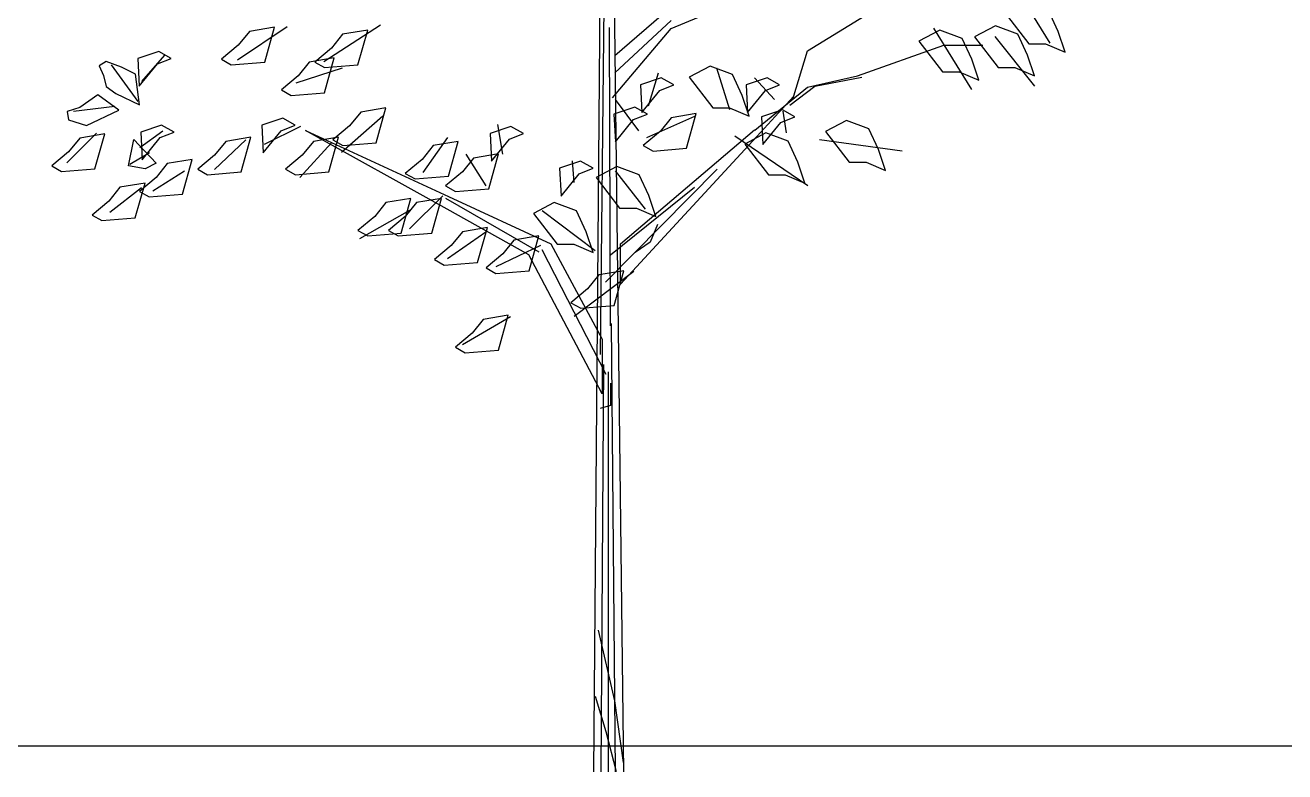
# Model space of a CAD drawing. Extents: x 185064 to 343242, y -369192 to -264966.
# Drawn here: x 271790 to 275743, y -352101 to -349756 of the extents above; entities that cross this region are included whole.
import ezdxf

# ---------------------------------------------------------------- set-up
doc = ezdxf.new("R2010")
doc.units = 0
doc.linetypes.add('HIDDEN2', pattern=[0.1875, 0.125, -0.0625])

# ---------------------------------------------------------------- blocks, each defined once
blk = doc.blocks.new('aqwerear')
at = {"color": 8, "extrusion": (0, 0, -1)}
for p, q in [((472776.65, 207999), (472783.08, 208804.88)), ((472789.57, 208775.07), (472798.84, 207999)), ((472834.38, 208554.63), (472888.5, 208577.5)), ((472781.73, 208311.09), (472784.47, 208571.73)), ((472792.39, 208534.63), (472832.33, 208569.19)), ((472936.31, 208537.97), (472990.43, 208571.25)), ((473101.29, 208569.84), (473117.43, 208543.73)), ((472792.33, 208521.69), (472834.52, 208560.79)), ((472547.58, 208555.94), (472510.44, 208531.14)), ((472617.12, 208557.11), (472574.86, 208529.83)), ((472788.08, 208555.45), (472788.74, 208332.5)), ((472790.47, 208502.91), (472834.38, 208554.63)), ((473059.16, 208509.1), (473030.69, 208554.89)), ((472973.77, 208519.27), (473038.25, 208542.15)), ((473038.25, 208542.15), (473067.37, 208542.15)), ((473106.27, 208511.59), (473076.48, 208548.72)), ((472455.85, 208534.81), (472438.54, 208515)), ((472925.33, 208501.92), (472936.31, 208537.97)), ((472436.04, 208500.18), (472416.23, 208527.46)), ((472588.51, 208524.97), (472553.88, 208513.81)), ((472824.82, 208521.43), (472817.35, 208496.64)), ((472868.25, 208525.24), (472878.09, 208494.13)), ((472896.72, 208517.75), (472911.69, 208501.62)), ((472936.31, 208510.93), (472973.77, 208519.27)), ((472896.84, 208478.63), (472936.31, 208510.93)), ((472925.9, 208503.78), (472898.46, 208474.04)), ((472418.73, 208496.37), (472387.76, 208492.7)), ((472792.55, 208501.62), (472810, 208478.13)), ((472917.85, 208492.96), (472920.34, 208476.82)), ((472619.08, 208489.29), (472587.99, 208461.99)), ((472816.16, 208473.15), (472852.12, 208489.29)), ((472405.08, 208476.56), (472382.78, 208454.25)), ((472454.68, 208477.86), (472437.36, 208465.4)), ((472557.55, 208481.54), (472530.26, 208467.89)), ((472666.93, 208419.6), (472561.17, 208478.54)), ((472561.17, 208478.54), (472668, 208429.11)), ((472704.64, 208482.99), (472708.3, 208460.67)), ((472796.53, 208393.7), (472896.72, 208478.96)), ((472898.46, 208474.04), (472796.53, 208363.61)), ((472936.48, 208437.2), (472881.9, 208474.32)), ((472428.84, 208452), (472433.02, 208471.77)), ((472433.02, 208471.77), (472449.64, 208454.08)), ((472516.61, 208471.57), (472493.12, 208449.26)), ((472580.64, 208469.34), (472557.02, 208443.36)), ((472667.37, 208473.15), (472648.73, 208447.04)), ((472945.15, 208471.83), (473007.07, 208463.18)), ((472444.71, 208461.73), (472429.88, 208453.07)), ((472681.02, 208460.67), (472695.84, 208437.2)), ((472760.4, 208455.69), (472761.58, 208439.69)), ((472441.34, 208449.9), (472428.84, 208452)), ((472449.64, 208454.08), (472441.34, 208449.9)), ((472470.82, 208448.08), (472447.2, 208433.13)), ((472785.47, 208365), (472868.76, 208449.48)), ((472792.55, 208448.34), (472814.98, 208419.74)), ((472438.54, 208435.62), (472414.92, 208417.12)), ((472663.7, 208429.72), (472638.89, 208404.91)), ((472735.74, 208387.44), (472666.02, 208427.56)), ((472668, 208429.11), (472744.55, 208393.7)), ((472851.85, 208435.75), (472789, 208385.36)), ((472638.89, 208418.56), (472601.64, 208397.44)), ((472728.1, 208385.51), (472666.93, 208419.6)), ((472738.09, 208418.56), (472777.71, 208388.77)), ((472824.17, 208408.07), (472818.66, 208394.94)), ((472695.84, 208402.42), (472667.37, 208382.61)), ((472736.78, 208392.58), (472703.32, 208376.44)), ((472737.7, 208389.39), (472785.48, 208296.42)), ((472744.55, 208393.7), (472782.85, 208322.56)), ((472796.53, 208363.61), (472796.53, 208393.7)), ((472818.66, 208394.94), (472807.63, 208387.2)), ((472782.85, 208281.52), (472728.1, 208385.51)), ((472806.42, 208373.12), (472761.81, 208339.53)), ((472714.48, 208339.18), (472678.53, 208318.19)), ((472789.46, 208334.14), (472792.6, 207999)), ((472782.85, 208322.56), (472782.85, 208281.52)), ((472783.91, 208303.6), (472781.9, 207999)), ((472787.61, 207999), (472787.61, 208298.05)), ((472789, 208289.46), (472789, 208272.92)), ((472789, 208272.92), (472781.27, 208270.68))]:
    blk.add_line(p, q, dxfattribs=at)
at = {"color": 8}
for p, q in [((473123.55, 208552.54), (473116.29, 208568.13)), ((473084.03, 208566.08), (473101.72, 208543.19)), ((472519.24, 208552.54), (472510.95, 208542.15)), ((472537.99, 208555.66), (472519.24, 208552.54)), ((472530.69, 208529.64), (472537.99, 208555.66)), ((472588.92, 208550.45), (472580.63, 208540.06)), ((472607.67, 208553.56), (472588.92, 208550.45)), ((472600.37, 208527.56), (472607.67, 208553.56)), ((473035.13, 208553.6), (473019.53, 208545.27)), ((473051.78, 208547.33), (473035.13, 208553.6)), ((473076.74, 208556.72), (473061.14, 208548.39)), ((473093.39, 208550.45), (473076.74, 208556.72)), ((473100.66, 208534.86), (473093.39, 208550.45)), ((473128.76, 208536.94), (473123.55, 208552.54)), ((472510.95, 208542.15), (472498.44, 208531.74)), ((472580.63, 208540.06), (472568.12, 208529.64)), ((473019.53, 208545.27), (473037.21, 208522.37)), ((473059.05, 208531.74), (473051.78, 208547.33)), ((473061.14, 208548.39), (473078.82, 208525.5)), ((473101.72, 208543.19), (473114.19, 208543.19)), ((473114.19, 208543.19), (473128.76, 208536.94)), ((472451.56, 208537.58), (472435.93, 208532.41)), ((472435.93, 208532.41), (472436.99, 208511.6)), ((472450.49, 208528.22), (472460.91, 208532.41)), ((472460.91, 208532.41), (472451.56, 208537.58)), ((472498.44, 208531.74), (472505.75, 208527.59)), ((472582.71, 208532.76), (472563.98, 208529.64)), ((472575.42, 208506.75), (472582.71, 208532.76)), ((473064.25, 208516.14), (473059.05, 208531.74)), ((473105.86, 208519.27), (473100.66, 208534.86)), ((472412.22, 208530), (472407, 208526.88)), ((472407, 208526.88), (472410.12, 208519.61)), ((472423.66, 208525.86), (472412.22, 208530)), ((472434.04, 208520.64), (472423.66, 208525.86)), ((472436.99, 208511.6), (472450.49, 208528.22)), ((472505.75, 208527.59), (472530.69, 208529.64)), ((472563.98, 208529.64), (472555.67, 208519.27)), ((472568.12, 208529.64), (472575.42, 208525.5)), ((472575.42, 208525.5), (472600.37, 208527.56)), ((472863.52, 208526.56), (472847.93, 208518.23)), ((472880.18, 208520.29), (472863.52, 208526.56)), ((473037.21, 208522.37), (473049.69, 208522.37)), ((473049.69, 208522.37), (473064.25, 208516.14)), ((473078.82, 208525.5), (473091.29, 208525.5)), ((473091.29, 208525.5), (473105.86, 208519.27)), ((472410.12, 208519.61), (472412.22, 208511.29)), ((472437.16, 208497.74), (472434.04, 208520.64)), ((472555.67, 208519.27), (472543.16, 208508.84)), ((472827.01, 208517.81), (472811.38, 208512.63)), ((472811.38, 208512.63), (472812.44, 208491.83)), ((472825.95, 208508.45), (472836.38, 208512.63)), ((472836.38, 208512.63), (472827.01, 208517.81)), ((472847.93, 208518.23), (472865.61, 208495.33)), ((472887.44, 208504.7), (472880.18, 208520.29)), ((472906.09, 208517.81), (472890.46, 208512.63)), ((472890.46, 208512.63), (472891.52, 208491.83)), ((472905.02, 208508.45), (472915.44, 208512.63)), ((472915.44, 208512.63), (472906.09, 208517.81)), ((472941.74, 208511.46), (472923.1, 208497.16)), ((472976.9, 208518.02), (472941.74, 208511.46)), ((472405.97, 208505.05), (472392.44, 208495.69)), ((472421.57, 208493.6), (472405.97, 208505.05)), ((472412.22, 208511.29), (472419.47, 208506.07)), ((472419.47, 208506.07), (472437.16, 208497.74)), ((472543.16, 208508.84), (472550.47, 208504.7)), ((472550.47, 208504.7), (472575.42, 208506.75)), ((472812.44, 208491.83), (472825.95, 208508.45)), ((472892.65, 208489.1), (472887.44, 208504.7)), ((472891.52, 208491.83), (472905.02, 208508.45)), ((472392.44, 208495.69), (472383.08, 208492.57)), ((472397.65, 208482.15), (472421.57, 208493.6)), ((472621.2, 208495.33), (472602.45, 208492.22)), ((472613.9, 208469.33), (472621.2, 208495.33)), ((472807.27, 208495.97), (472791.64, 208490.8)), ((472816.64, 208490.8), (472807.27, 208495.97)), ((472865.61, 208495.33), (472878.08, 208495.33)), ((472878.08, 208495.33), (472892.65, 208489.1)), ((472917.49, 208493.89), (472901.86, 208488.71)), ((472926.85, 208488.71), (472917.49, 208493.89)), ((472383.08, 208492.57), (472384.14, 208486.33)), ((472384.14, 208486.33), (472397.65, 208482.15)), ((472544.12, 208487.65), (472528.49, 208482.48)), ((472553.48, 208482.48), (472544.12, 208487.65)), ((472602.45, 208492.22), (472594.16, 208481.84)), ((472791.64, 208490.8), (472792.7, 208470)), ((472792.7, 208470), (472806.21, 208486.62)), ((472806.21, 208486.62), (472816.64, 208490.8)), ((472834.38, 208488.04), (472826.09, 208477.65)), ((472853.13, 208491.15), (472834.38, 208488.04)), ((472845.83, 208465.15), (472853.13, 208491.15)), ((472901.86, 208488.71), (472902.93, 208467.91)), ((472902.93, 208467.91), (472916.43, 208484.53)), ((472916.43, 208484.53), (472926.85, 208488.71)), ((472965.45, 208486.02), (472949.85, 208477.69)), ((472982.1, 208479.74), (472965.45, 208486.02)), ((472411.18, 208475.92), (472392.44, 208472.8)), ((472403.88, 208449.9), (472411.18, 208475.92)), ((472453.64, 208482.48), (472438.01, 208477.29)), ((472438.01, 208477.29), (472439.07, 208456.49)), ((472452.58, 208473.11), (472463, 208477.29)), ((472463, 208477.29), (472453.64, 208482.48)), ((472528.49, 208482.48), (472529.56, 208461.66)), ((472529.56, 208461.66), (472543.06, 208478.29)), ((472543.06, 208478.29), (472553.48, 208482.48)), ((472594.16, 208481.84), (472581.65, 208471.41)), ((472714.7, 208481.4), (472699.07, 208476.23)), ((472699.07, 208476.23), (472700.14, 208455.43)), ((472713.64, 208472.05), (472724.06, 208476.23)), ((472724.06, 208476.23), (472714.7, 208481.4)), ((472826.09, 208477.65), (472813.58, 208467.23)), ((472905.12, 208476.66), (472889.53, 208468.34)), ((472921.79, 208470.39), (472905.12, 208476.66)), ((472949.85, 208477.69), (472967.53, 208454.79)), ((472989.37, 208464.14), (472982.1, 208479.74)), ((472392.44, 208472.8), (472384.14, 208462.41)), ((472439.07, 208456.49), (472452.58, 208473.11)), ((472501.56, 208470.35), (472493.26, 208459.96)), ((472520.3, 208473.47), (472501.56, 208470.35)), ((472513, 208447.46), (472520.3, 208473.47)), ((472567.08, 208470.35), (472558.79, 208459.96)), ((472585.83, 208473.47), (472567.08, 208470.35)), ((472578.53, 208447.46), (472585.83, 208473.47)), ((472581.65, 208471.41), (472588.96, 208467.27)), ((472588.96, 208467.27), (472613.9, 208469.33)), ((472656.54, 208467.23), (472648.25, 208456.85)), ((472675.29, 208470.35), (472656.54, 208467.23)), ((472667.99, 208444.33), (472675.29, 208470.35)), ((472700.14, 208455.43), (472713.64, 208472.05)), ((472813.58, 208467.23), (472820.89, 208463.09)), ((472820.89, 208463.09), (472845.83, 208465.15)), ((472889.53, 208468.34), (472907.22, 208445.44)), ((472929.05, 208454.79), (472921.79, 208470.39)), ((472384.14, 208462.41), (472371.63, 208452)), ((472476.61, 208456.85), (472457.86, 208453.73)), ((472469.31, 208430.84), (472476.61, 208456.85)), ((472493.26, 208459.96), (472480.75, 208449.55)), ((472558.79, 208459.96), (472546.29, 208449.55)), ((472648.25, 208456.85), (472635.74, 208446.43)), ((472686.7, 208457.88), (472678.41, 208447.49)), ((472705.45, 208461), (472686.7, 208457.88)), ((472698.15, 208434.98), (472705.45, 208461)), ((472766.7, 208455.43), (472751.07, 208450.25)), ((472776.05, 208450.25), (472766.7, 208455.43)), ((472994.57, 208448.55), (472989.37, 208464.14)), ((472371.63, 208452), (472378.93, 208447.85)), ((472378.93, 208447.85), (472403.88, 208449.9)), ((472457.86, 208453.73), (472449.57, 208443.35)), ((472480.75, 208449.55), (472488.06, 208445.41)), ((472488.06, 208445.41), (472513, 208447.46)), ((472546.29, 208449.55), (472553.59, 208445.41)), ((472553.59, 208445.41), (472578.53, 208447.46)), ((472635.74, 208446.43), (472643.04, 208442.29)), ((472678.41, 208447.49), (472665.9, 208437.07)), ((472751.07, 208450.25), (472752.13, 208429.45)), ((472752.13, 208429.45), (472765.63, 208446.07)), ((472765.63, 208446.07), (472776.05, 208450.25)), ((472793.84, 208451.67), (472778.25, 208443.35)), ((472810.5, 208445.41), (472793.84, 208451.67)), ((472934.26, 208439.2), (472929.05, 208454.79)), ((472967.53, 208454.79), (472980.02, 208454.79)), ((472980.02, 208454.79), (472994.57, 208448.55)), ((472441.27, 208439.16), (472422.52, 208436.04)), ((472433.97, 208413.15), (472441.27, 208439.16)), ((472449.57, 208443.35), (472437.06, 208432.92)), ((472643.04, 208442.29), (472667.99, 208444.33)), ((472665.9, 208437.07), (472673.2, 208432.92)), ((472778.25, 208443.35), (472795.93, 208420.45)), ((472817.76, 208429.81), (472810.5, 208445.41)), ((472907.22, 208445.44), (472919.69, 208445.44)), ((472919.69, 208445.44), (472934.26, 208439.2)), ((472422.52, 208436.04), (472414.23, 208425.67)), ((472437.06, 208432.92), (472444.36, 208428.78)), ((472444.36, 208428.78), (472469.31, 208430.84)), ((472639.92, 208427.72), (472621.17, 208424.6)), ((472632.62, 208401.7), (472639.92, 208427.72)), ((472662.78, 208427.72), (472644.03, 208424.6)), ((472655.48, 208401.7), (472662.78, 208427.72)), ((472673.2, 208432.92), (472698.15, 208434.98)), ((472822.97, 208414.22), (472817.76, 208429.81)), ((472414.23, 208425.67), (472401.72, 208415.24)), ((472621.17, 208424.6), (472612.88, 208414.22)), ((472644.03, 208424.6), (472635.74, 208414.22)), ((472747.03, 208424.63), (472731.43, 208416.3)), ((472763.68, 208418.36), (472747.03, 208424.63)), ((472770.95, 208402.77), (472763.68, 208418.36)), ((472795.93, 208420.45), (472808.4, 208420.45)), ((472808.4, 208420.45), (472822.97, 208414.22)), ((472401.72, 208415.24), (472409.03, 208411.1)), ((472409.03, 208411.1), (472433.97, 208413.15)), ((472612.88, 208414.22), (472600.37, 208403.8)), ((472635.74, 208414.22), (472623.23, 208403.8)), ((472731.43, 208416.3), (472749.11, 208393.41)), ((472600.37, 208403.8), (472607.67, 208399.65)), ((472607.67, 208399.65), (472632.62, 208401.7)), ((472623.23, 208403.8), (472630.53, 208399.65)), ((472630.53, 208399.65), (472655.48, 208401.7)), ((472678.37, 208402.77), (472670.08, 208392.38)), ((472697.12, 208405.88), (472678.37, 208402.77)), ((472689.82, 208379.87), (472697.12, 208405.88)), ((472735.61, 208399.65), (472716.86, 208396.53)), ((472728.31, 208373.63), (472735.61, 208399.65)), ((472776.15, 208387.18), (472770.95, 208402.77)), ((472670.08, 208392.38), (472657.57, 208381.96)), ((472716.86, 208396.53), (472708.57, 208386.14)), ((472749.11, 208393.41), (472761.58, 208393.41)), ((472761.58, 208393.41), (472776.15, 208387.18)), ((472657.57, 208381.96), (472664.88, 208377.81)), ((472664.88, 208377.81), (472689.82, 208379.87)), ((472708.57, 208386.14), (472696.06, 208375.73)), ((472696.06, 208375.73), (472703.35, 208371.58)), ((472703.35, 208371.58), (472728.31, 208373.63)), ((472780.3, 208370.51), (472772.01, 208360.13)), ((472799.05, 208373.63), (472780.3, 208370.51)), ((472791.75, 208347.62), (472799.05, 208373.63)), ((472772.01, 208360.13), (472759.5, 208349.71)), ((472759.5, 208349.71), (472766.8, 208345.57)), ((472766.8, 208345.57), (472791.75, 208347.62)), ((472693.97, 208337.24), (472685.68, 208326.85)), ((472712.72, 208340.36), (472693.97, 208337.24)), ((472705.42, 208314.34), (472712.72, 208340.36)), ((472685.68, 208326.85), (472673.17, 208316.43)), ((472673.17, 208316.43), (472680.47, 208312.28)), ((472680.47, 208312.28), (472705.42, 208314.34)), ((472792.28, 208052.09), (472780.21, 208104.84)), ((472785.73, 208028.99), (472777.98, 208055.37)), ((472798.76, 208005.98), (472792.28, 208052.09)), ((472793.64, 207999), (472785.73, 208028.99))]:
    blk.add_line(p, q, dxfattribs=at)

msp = doc.modelspace()

# ---------------------------------------------------------------- linework, layer by layer
at = {"color": 8}
msp.add_line((185063.7, -352018.9), (285394.8, -352018.9), dxfattribs=at)

# ---------------------------------------------------------------- block references
at = {"linetype": 'HIDDEN2', "xscale": 4.2, "yscale": 4.2, "zscale": 4.2}
msp.add_blockref('aqwerear', (-1712087.5, -1225696.7), dxfattribs=at)

doc.saveas('drawing.dxf')
